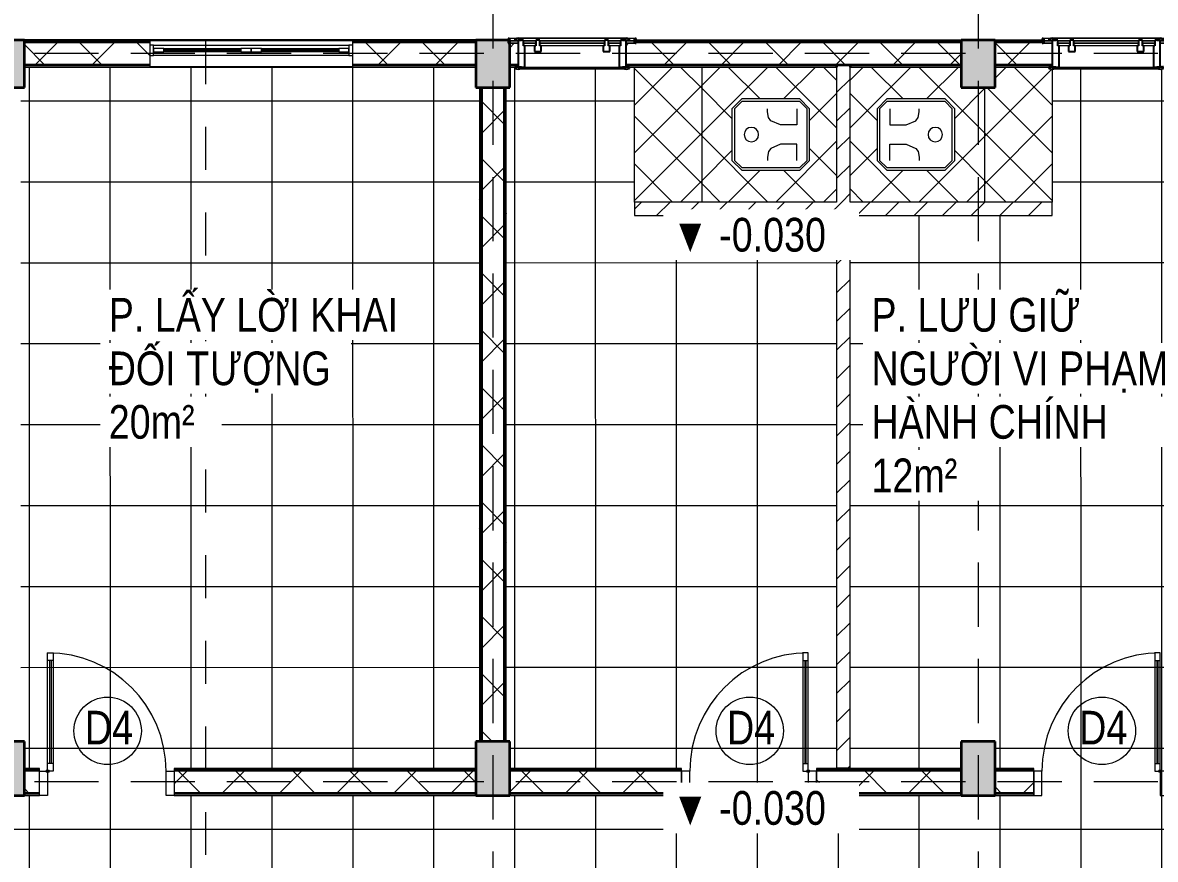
# Model space of a CAD drawing. Header units: millimetres. Extents: x -20485 to 47878, y -12815 to 18700.
# Drawn here: x 15363 to 23764, y 7226 to 13430 of the extents above; entities that cross this region are included whole.
import ezdxf

# ---------------------------------------------------------------- set-up
doc = ezdxf.new("R2010")
doc.units = ezdxf.units.MM
for name, pattern in [('Abgebrochen', [714.375, 476.25, -238.125]), ('Aligning Line', [635, 317.5, -317.5]), ('Hidden', [714.375, 476.25, -238.125])]:
    doc.linetypes.add(name, pattern=pattern)
for name, color, linetype, lineweight in [('A-DOOR', 7, 'Continuous', 18), ('A-DOOR-IDEN', 7, 'Continuous', 9), ('A-FLOR', 7, 'Continuous', 9), ('A-FLOR-PATT', 7, 'Continuous', 9), ('A-GLAZ', 7, 'Continuous', 18), ('A-WALL', 7, 'Continuous', 25), ('A-WALL-PATT', 7, 'Continuous', 18), ('G-ANNO-SYMB', 7, 'Abgebrochen', 9), ('G-ANNO-TEXT', 7, 'Continuous', 9), ('P-SANR-FIXT', 7, 'Continuous', 9), ('S-COLS', 7, 'Continuous', 25), ('S-GRID', 7, 'Continuous', 9)]:
    doc.layers.add(name, color=color, linetype=linetype, lineweight=lineweight)
doc.styles.add('Arial', font='arial.ttf', dxfattribs={"width": 0.8, "height": 250})
doc.styles.add('Arial_4', font='arial.ttf', dxfattribs={"width": 0.8, "height": 250})
doc.styles.add('Arial_5', font='arial.ttf', dxfattribs={"width": 0.8, "height": 250})
pattern_1 = [(0, (27793.29, 0), (406.4, 101.6), [33.528, -271.272, 33.528, -271.272, -1625.6]), (0, (27793.29, 0), (406.4, 101.6), [-609.6, 33.528, -576.072, 33.528, -271.272, -711.2]), (0, (27793.29, 0), (406.4, 101.6), [-1524, 33.528, -169.672, 33.528, -474.472]), (120, (27945.69, 50.8), (-291.1882, 301.15272), [33.528, -271.272, 33.528, -271.272, -1625.6]), (120, (27945.69, 50.8), (-291.1882, 301.15272), [-609.6, 33.528, -576.072, 33.528, -271.272, -711.2]), (120, (27945.69, 50.8), (-291.1882, 301.15272), [-1524, 33.528, -169.672, 33.528, -474.472]), (240, (27996.49, 254), (-115.2118, -402.75272), [33.528, -271.272, 33.528, -271.272, -1625.6]), (240, (27996.49, 254), (-115.2118, -402.75272), [-609.6, 33.528, -576.072, 33.528, -271.272, -711.2]), (240, (27996.49, 254), (-115.2118, -402.75272), [-1524, 33.528, -169.672, 33.528, -474.472])]
pattern_2 = [(45, (27793.3, 0), (-212.132, 212.132), []), (135, (27793.3, 0), (-212.132, -212.132), [])]
pattern_3 = [(45, (27793.29, 0), (-106.066, 106.066), [])]
pattern_4 = [(225, (21450, 12600), (176.777, -176.777), []), (315, (21450, 12600), (176.777, 176.777), [])]

# ---------------------------------------------------------------- blocks, each defined once
blk = doc.blocks.new('CỬA 1 CÁNH EROWINDOW_có ô chết_ - D4_1000x2200-2368989-01_MẶT BẰNG TẦNG 1')
at = {"layer": 'A-DOOR'}
for p, q in [((-439, 958), (-399, 958)), ((-439, 80), (-439, 958)), ((-399, 958), (-399, 900)), ((-399, 958), (-399, 80)), ((-399, 900), (-439, 900)), ((-424, 138), (-424, 900)), ((-414, 900), (-414, 138)), ((-399, 138), (-439, 138)), ((-500, -100), (-500, 80)), ((-500, 80), (-439, 80)), ((-439, 80), (-439, -100)), ((-399, 80), (-439, 80)), ((439, -100), (439, 80)), ((439, 80), (500, 80)), ((500, 80), (500, -100)), ((-439, -100), (-500, -100)), ((500, -100), (439, -100))]:
    blk.add_line(p, q, dxfattribs=at)
blk.add_circle((-439, 80), 10, dxfattribs=at)
blk.add_arc((-439, 80), 878, 0, 90, dxfattribs=at)
blk = doc.blocks.new('CỬA 1 CÁNH EROWINDOW_có ô chết_ - D4_1000x2200-2361184-01_MẶT BẰNG TẦNG 1')
at = {"layer": 'A-DOOR'}
for p, q in [((-439, 100), (-500, 100)), ((-500, 100), (-500, -80)), ((-439, -80), (-439, 100)), ((500, 100), (439, 100)), ((439, 100), (439, -80)), ((500, -80), (500, 100)), ((-500, -80), (-439, -80)), ((-399, -80), (-439, -80)), ((-439, -80), (-439, -958)), ((-399, -958), (-399, -80)), ((439, -80), (500, -80)), ((-399, -138), (-439, -138)), ((-424, -138), (-424, -900)), ((-414, -900), (-414, -138)), ((-399, -900), (-439, -900)), ((-399, -958), (-399, -900)), ((-439, -958), (-399, -958))]:
    blk.add_line(p, q, dxfattribs=at)
blk.add_circle((-439, -80), 10, dxfattribs=at)
blk.add_arc((-439, -80), 878, 270, 360, dxfattribs=at)
blk = doc.blocks.new('CUA SO 2 CANH NHOM KINH O O THOANG - S1_1500x1800-2404851-01_MẶT BẰNG TẦNG 1')
at = {"layer": 'A-GLAZ'}
for p, q in [((-725, 63), (-750, 63)), ((-725, -13), (-725, 63)), ((-649, 37.5), (-725, 37.5)), ((-725, 37.5), (-725, 12.5)), ((-725, 12.5), (-649, 12.5)), ((-649, 12.5), (-649, 37.5)), ((-76, 27.5), (-649, 27.5)), ((-649, 27.5), (-649, 22.5)), ((-649, 22.5), (-76, 22.5)), ((0, 37.5), (-76, 37.5)), ((-76, 37.5), (-76, 12.5)), ((-76, 22.5), (-76, 27.5)), ((-76, 12.5), (0, 12.5)), ((0, 12.5), (0, 37.5)), ((76, 37.5), (0, 37.5)), ((0, 37.5), (0, 12.5)), ((0, 12.5), (76, 12.5)), ((76, 12.5), (76, 37.5)), ((649, 27.5), (76, 27.5)), ((76, 27.5), (76, 22.5)), ((76, 22.5), (649, 22.5)), ((725, 37.5), (649, 37.5)), ((649, 37.5), (649, 12.5)), ((649, 22.5), (649, 27.5)), ((649, 12.5), (725, 12.5)), ((750, 63), (725, 63)), ((725, 63), (725, -13)), ((725, 12.5), (725, 37.5)), ((-750, -13), (-725, -13)), ((725, -13), (750, -13))]:
    blk.add_line(p, q, dxfattribs=at)
at = {"layer": 'A-GLAZ', "lineweight": 9}
for p, q in [((-725, 63), (725, 63)), ((-649, 37.5), (-76, 37.5)), ((-76, 12.5), (-649, 12.5)), ((76, 37.5), (649, 37.5)), ((649, 12.5), (76, 12.5)), ((725, -13), (-725, -13))]:
    blk.add_line(p, q, dxfattribs=at)
blk = doc.blocks.new('ATT_Window 2 - S5_800x600-2360992-01_MẶT BẰNG TẦNG 1')
at = {"layer": 'A-GLAZ'}
for p, q in [((-407.5, 113.5), (-475, 113.5)), ((-407.5, 113.5), (-475, 113.5)), ((-460, 98.5), (-400, 98.5)), ((-400, 91.5), (-460, 91.5)), ((400, 115), (-400, 115)), ((392.5, 113.5), (-392.5, 113.5)), ((392.5, 113.5), (-392.5, 113.5)), ((-360, 98.5), (-270, 98.5)), ((-270, 91.5), (-360, 91.5)), ((-240, 98.5), (240, 98.5)), ((240, 91.5), (-240, 91.5)), ((270, 98.5), (360, 98.5)), ((360, 91.5), (270, 91.5)), ((400, 98.5), (460, 98.5)), ((460, 91.5), (400, 91.5)), ((475, 113.5), (407.5, 113.5)), ((475, 113.5), (407.5, 113.5)), ((-475, 76.5), (-400, 76.5)), ((-400, 76.5), (-475, 76.5)), ((-360, 76.5), (-270, 76.5)), ((-270, 76.5), (-360, 76.5)), ((-280, 58), (-350, 58)), ((-240, 76.5), (240, 76.5)), ((240, 76.5), (-240, 76.5)), ((230, 58), (-230, 58)), ((270, 76.5), (360, 76.5)), ((360, 76.5), (270, 76.5)), ((350, 58), (280, 58)), ((400, 76.5), (475, 76.5)), ((475, 76.5), (400, 76.5)), ((400, -115), (-400, -115)), ((375, -110), (-375, -110)), ((-350, -100), (350, -100))]:
    blk.add_line(p, q, dxfattribs=at)
at = {"layer": 'A-GLAZ', "lineweight": 25}
for p, q in [((-475, 113.5), (-475, 98.5)), ((-475, 98.5), (-460, 98.5)), ((-475, 91.5), (-475, 76.5)), ((-460, 91.5), (-475, 91.5)), ((-400, 115), (-425, 110)), ((-425, 110), (-425, 100)), ((-425, 100), (-375, 100)), ((-375, 110), (-400, 115)), ((-360, 100), (-400, 100)), ((-400, 100), (-400, -100)), ((-375, 100), (-375, 110)), ((-360, 58), (-360, 100)), ((-240, 100), (-270, 100)), ((-270, 100), (-270, 58)), ((-240, 58), (-240, 100)), ((270, 100), (240, 100)), ((240, 100), (240, 58)), ((270, 58), (270, 100)), ((400, 100), (360, 100)), ((360, 100), (360, 58)), ((400, 115), (375, 110)), ((375, 110), (375, 100)), ((375, 100), (425, 100)), ((425, 110), (400, 115)), ((400, -100), (400, 100)), ((425, 100), (425, 110)), ((460, 98.5), (475, 98.5)), ((475, 91.5), (460, 91.5)), ((475, 98.5), (475, 113.5)), ((475, 76.5), (475, 91.5)), ((-350, 58), (-360, 58)), ((-350, -100), (-350, 58)), ((-270, 58), (-280, 58)), ((-280, 58), (-280, 16)), ((-280, 16), (-230, 16)), ((-230, 58), (-240, 58)), ((-230, 16), (-230, 58)), ((240, 58), (230, 58)), ((230, 58), (230, 16)), ((230, 16), (280, 16)), ((280, 58), (270, 58)), ((280, 16), (280, 58)), ((350, 58), (350, -100)), ((360, 58), (350, 58)), ((-425, -100), (-425, -110)), ((-375, -100), (-425, -100)), ((-425, -110), (-400, -115)), ((-400, -100), (-350, -100)), ((-400, -115), (-375, -110)), ((-375, -110), (-375, -100)), ((350, -100), (400, -100)), ((425, -100), (375, -100)), ((375, -100), (375, -110)), ((375, -110), (400, -115)), ((400, -115), (425, -110)), ((425, -110), (425, -100))]:
    blk.add_line(p, q, dxfattribs=at)
for centre, start, end in [((-475, 98.5), 360, 90), ((-475, 91.5), 270, 0), ((475, 98.5), 90, 180), ((475, 91.5), 180, 270)]:
    blk.add_arc(centre, 15, start, end, dxfattribs=at)
at = {"layer": 'A-GLAZ'}
for points, knots in [([(-475, 113.5), (-473.7, 113.5), (-471.7, 113.2), (-469.2, 112.4), (-467.8, 111.7), (-466.7, 111), (-465.6, 110.2), (-464.6, 109.4), (-463.7, 108.4), (-462.9, 107.4), (-462, 106), (-461.1, 104.3), (-460.3, 101.8), (-460, 99.8), (-460, 98.5)], [-1, -1, -1, -1, -0.833333, -0.75, -0.666667, -0.625, -0.583333, -0.5, -0.458333, -0.416667, -0.333333, -0.25, -0.166667, 0, 0, 0, 0]), ([(-460, 91.5), (-460, 90.2), (-460.3, 88.2), (-461.1, 85.7), (-462, 84), (-462.9, 82.6), (-463.7, 81.6), (-464.6, 80.6), (-465.6, 79.8), (-466.7, 79), (-467.8, 78.3), (-469.2, 77.6), (-471.7, 76.8), (-473.7, 76.5), (-475, 76.5)], [-1, -1, -1, -1, -0.833333, -0.75, -0.666667, -0.583333, -0.541667, -0.5, -0.416667, -0.375, -0.333333, -0.25, -0.166667, 0, 0, 0, 0]), ([(460, 98.5), (460, 99.8), (460.3, 101.8), (461.1, 104.3), (462, 106), (462.9, 107.4), (463.7, 108.4), (464.6, 109.4), (465.8, 110.4), (467.2, 111.3), (468.4, 112), (469.6, 112.5), (471.7, 113.2), (473.7, 113.5), (475, 113.5)], [0, 0, 0, 0, 0.166667, 0.25, 0.333333, 0.416667, 0.458333, 0.5, 0.583333, 0.666667, 0.708333, 0.75, 0.833333, 1, 1, 1, 1]), ([(475, 76.5), (473.7, 76.5), (471.7, 76.8), (469.2, 77.6), (467.8, 78.3), (466.7, 79), (465.6, 79.8), (464.6, 80.6), (463.7, 81.6), (462.9, 82.6), (462, 84), (461.1, 85.7), (460.3, 88.2), (460, 90.2), (460, 91.5)], [0, 0, 0, 0, 0.166667, 0.25, 0.333333, 0.375, 0.416667, 0.5, 0.541667, 0.583333, 0.666667, 0.75, 0.833333, 1, 1, 1, 1])]:
    blk.add_open_spline(points, degree=3, knots=knots, dxfattribs=at)
blk = doc.blocks.new('M_Concrete-Rectangular-Column - COT250X400-2391830-01_MẶT BẰNG TẦNG 1')
at = {"layer": 'S-COLS', "lineweight": 35}
blk.add_hatch(color=256, dxfattribs=at).paths.add_polyline_path([(125, -200), (125, 200), (-125, 200), (-125, -200)])
for p, q in [((125, 200), (-125, 200)), ((-125, 200), (-125, -200)), ((125, -200), (125, 200)), ((-125, -200), (125, -200))]:
    blk.add_line(p, q, dxfattribs=at)
blk = doc.blocks.new('M_Concrete-Rectangular-Column - COT250X350-2391829-01_MẶT BẰNG TẦNG 1')
at = {"layer": 'S-COLS', "lineweight": 35}
blk.add_hatch(color=256, dxfattribs=at).paths.add_polyline_path([(125, -175), (125, 175), (-125, 175), (-125, -175)])
for p, q in [((125, 175), (-125, 175)), ((-125, 175), (-125, -175)), ((125, -175), (125, 175)), ((-125, -175), (125, -175))]:
    blk.add_line(p, q, dxfattribs=at)
blk = doc.blocks.new('M_Concrete-Rectangular-Column - COT250X350-V1-01_MẶT BẰNG TẦNG 1')
at = {"layer": 'S-COLS', "lineweight": 35}
h = blk.add_hatch(color=256, dxfattribs=at)
h.paths.add_polyline_path([(-125, -175), (125, -175), (125, 151.5), (113, 151.5), (113, 166.5), (125, 166.5), (125, 173.5), (113, 173.5), (113, 175), (-125, 175)])
h.paths.add_polyline_path([(113, 151.5), (120.5, 153.5), (120.5, 154.6), (114.2, 152)])
for p, q in [((113, 175), (-125, 175)), ((-125, 175), (-125, -175)), ((125, 166.5), (125, 173.5)), ((125, 157.7), (125, 159.3)), ((125, -175), (125, 151.5)), ((-125, -175), (125, -175))]:
    blk.add_line(p, q, dxfattribs=at)
blk = doc.blocks.new('Xi_Xom - Xi_Xom-2405955-01_MẶT BẰNG TẦNG 1')
at = {"layer": 'P-SANR-FIXT'}
for p, q in [((-192, 576), (-264, 504)), ((-192, 556.8), (-244.8, 504)), ((192, 576), (-192, 576)), ((192, 556.8), (-192, 556.8)), ((264, 504), (192, 576)), ((244.8, 504), (192, 556.8)), ((-264, 504), (-264, 72)), ((-244.8, 504), (-244.8, 72)), ((244.8, 72), (244.8, 504)), ((264, 72), (264, 504)), ((-168.3744, 312.0864), (-192, 312)), ((-125.8848, 305.7984), (-168.3744, 312.0864)), ((-102.2784, 288.4992), (-125.8848, 305.7984)), ((-72, 216), (-102.2784, 288.4992)), ((72, 216), (102.2784, 288.4992)), ((102.2784, 288.4992), (125.8848, 305.7984)), ((125.8848, 305.7984), (168.3744, 312.0864)), ((168.3744, 312.0864), (192, 312)), ((-72, 96), (-72, 216)), ((72, 96), (72, 216)), ((-192, 96), (-72, 96)), ((192, 96), (72, 96)), ((-264, 72), (-192, 0)), ((-244.8, 72), (-192, 19.2)), ((-192, 19.2), (192, 19.2)), ((-192, 0), (192, 0)), ((192, 0), (264, 72)), ((192, 19.2), (244.8, 72))]:
    blk.add_line(p, q, dxfattribs=at)
for start, end in [(360, 180), (180, 0)]:
    blk.add_arc((0, 432), 53.664, start, end, dxfattribs=at)
blk = doc.blocks.new('KÝ HIEU CUA ĐI - KÝ HIEU CUA ĐI-1233-01_MẶT BẰNG TẦNG 1')
at = {"layer": 'A-DOOR-IDEN'}
blk.add_circle((0.059, -0.208), 2.5, dxfattribs=at)

msp = doc.modelspace()

# ---------------------------------------------------------------- hatches: boundary and pattern name
at = {"layer": 'A-FLOR-PATT'}
h = msp.add_hatch(dxfattribs=at)
h.set_pattern_fill('FP_8', color=256, style=0, pattern_type=2)
h.set_pattern_definition([(0.0043, (16612.5, 7449.6), (-0.045, 600), []), (90.004, (16612.5, 7449.6), (-600, -0.042), [])])
h.paths.add_polyline_path([(1174.5, 2450), (1174.5, 2450), (1174.5, 1545)])
h.paths.add_polyline_path([(450, -100.9), (2175, -100.7), (2175, 94), (3075, 94), (3075, -100.7), (4200, -100.6), (4200, -56), (3375, -56), (3375, 44), (4200, 44), (4200, 94), (4225, 94), (4225, 250), (4475, 250), (4475, 100), (7925, 100), (7925, 250), (7950, 250), (7950, 5100), (7925, 5100), (7925, 5300), (7350, 5300), (7350, 5500), (8750, 5500), (8750, 5300), (8175, 5300), (8175, 5100), (8150, 5100), (8150, 250), (8175, 250), (8175, 100), (11525, 100), (11525, 250), (11775, 250), (11775, 100), (15125, 100), (15125, 250), (15150, 250), (15150, 5100), (15125, 5100), (15125, 5300), (14550, 5300), (14550, 5500), (15550, 5500), (15550, 5300), (15375, 5300), (15375, 5100), (15350, 5100), (15350, 250), (15375, 250), (15375, 100), (22325, 100), (22325, 250), (22350, 250), (22350, 5100), (22325, 5100), (22325, 5300), (18975, 5300), (18975, 5100), (18725, 5100), (18725, 5300), (16550, 5300), (16550, 5500), (22650, 5500), (22650, 5300), (22575, 5300), (22575, 5100), (22550, 5100), (22550, 250), (22575, 250), (22575, 100), (25925, 100), (25925, 250), (26175, 250), (26175, 100), (29525, 100), (29525, 250), (29550, 250), (29550, 5100), (29525, 5100), (29525, 5300), (26175, 5300), (26175, 5100), (25925, 5100), (25925, 5300), (23650, 5300), (23650, 5500), (30050, 5500), (30050, 5300), (29775, 5300), (29775, 5100), (29750, 5100), (29750, 250), (29775, 250), (29775, 100), (32200, 100), (32200, 94), (33225, 94), (33225, 250), (33475, 250), (33475, 94), (33545, 94), (33545, 44), (34370, 44), (34370, -56), (33545, -56), (33545, -98.4), (34670, -98.3), (34670, 94), (35570, 94), (35570, -98.3), (37040, -98.1), (37040, 101.7), (34650, 101.7), (34650, 49), (34450, 49), (34450, 5300), (33475, 5300), (33475, 5100), (33225, 5100), (33225, 5300), (31050, 5300), (31050, 5500), (34650, 5500), (34650, 5300.9), (36150, 5300.9), (36150, 5500), (37050, 5500), (37050, 5900), (37250, 5900), (37250, 5500), (37260.4, 5500), (37264.5, 7700), (37250, 7700), (37250, 7300), (37050, 7300), (37050, 7700), (34550, 7700), (34550, 8500), (34650, 8500), (34650, 9300), (34550, 9300), (34550, 9400), (34350, 9400), (34350, 9500), (37267.9, 9500), (37269.7, 10470), (37250, 10470), (37250, 10570), (37269.9, 10570), (37271.9, 11650), (37050, 11650), (37050, 9501.7), (33450, 9501.7), (33450.5, 9500), (33550, 9500), (33550, 9400), (33450, 9400), (33450, 8100), (33475, 8100), (33475, 7700), (33150, 7700), (33150, 7675), (31950, 7675), (31950, 7700), (29412, 7700), (29412, 7900), (29525, 7900.9), (29525, 8100), (29550, 8100), (29550, 12950), (29525, 12950), (29525, 13100), (26850, 13100), (26850, 7900), (28412, 7900), (28412, 7700), (25337, 7700), (25337, 7900), (25925, 7900), (25925, 8100), (26175, 8100), (26175, 7900), (26650, 7900), (26650, 13100), (26175, 13100), (26175, 12950), (25925, 12950), (25925, 13100), (24150, 13100), (24150, 7900), (24337, 7900), (24337, 7700), (23862, 7700), (23862, 7900), (23950, 7900), (23950, 13100), (23825, 13100), (23825, 13090), (23800, 13085), (23000, 13085), (23000, 12000), (21500, 12000), (21500, 7900), (22325, 7900), (22325, 8100), (22575, 8100), (22575, 7900), (22862, 7900), (22862, 7700), (21250, 7700), (21250, 7900), (21400, 7900), (21400, 12000), (19900, 12000), (19900, 13100), (19863, 13100), (19863, 13090), (19838, 13085), (19038, 13085), (19013, 13090), (19013, 13100), (18975, 13100), (18975, 12950), (18950, 12950), (18950, 8100), (18975, 8100), (18975, 7900), (20250, 7900), (20250, 7700), (16487, 7700), (16487, 7900), (18725, 7900), (18725, 8100), (18750, 8100), (18750, 12950), (18725, 12950), (18725, 13100), (15375, 13100), (15375, 12950), (15350, 12950), (15350, 8100), (15375, 8100), (15375, 7900), (15487, 7900), (15487, 7700), (9387, 7700), (9387, 7900), (11525, 7900), (11525, 8100), (11775, 8100), (11775, 7900), (15125, 7900), (15125, 8100), (15150, 8100), (15150, 12950), (15125, 12950), (15125, 13100), (11775, 13100), (11775, 12950), (11525, 12950), (11525, 13100), (8175, 13100), (8175, 12950), (8150, 12950), (8150, 8100), (8175, 8100), (8175, 7900), (8387, 7900), (8387, 7700), (5750, 7699.1), (5750, 7675), (4589.3, 7675), (4589.3, 6600), (4589.3, 6600), (4589.3, 5500), (5950, 5500), (5950, 5300), (4589.3, 5300), (4589.3, 2885.5), (1174.5, 2885.5), (1174.5, 2450), (700, 2450), (700, 345), (500, 345), (500, 1245), (450, 1245), (450, 150), (600, 150), (600, 245), (700, 245), (700, 94), (660, 94), (660, -100), (450, -100)])
h.paths.add_polyline_path([(32200, -98.5), (33225, -98.4), (33225, -6), (32200, -6), (32200, -85)])
h.paths.add_polyline_path([(1598.7, -56), (975, -56), (975, 44), (1875, 44), (1875, -56), (1821, -56)])
h.paths.add_polyline_path([(35925.8, -56), (35870, -56), (35870, 44), (36770, 44), (36770, -56), (36249.6, -56)])
h.paths.add_polyline_path([(37170, 150), (37250.5, 150), (37252.5, 1245), (37245, 1245), (37245, 345), (37050, 345), (37050, 245), (37145, 245), (37145, 150)])
h.paths.add_polyline_path([(37196.5, 1345), (37252.7, 1345), (37252.9, 1445), (37145, 1445), (37145, 1345)])
h.paths.add_polyline_path([(450, 1345), (600, 1345), (600, 1445), (450, 1445)])
h.paths.add_polyline_path([(450, 1545), (550, 1545), (550, 2445), (650, 2445), (650, 1545), (700, 1545), (700, 2445), (695, 2450), (450, 2450), (450, 1599)])
h.paths.add_polyline_path([(37195, 1545), (37253.1, 1545), (37256.5, 3400), (37150, 3400), (37150, 2795), (37145, 2795), (37145, 2545), (37050, 2450), (37050, 1545), (37095, 1545), (37095, 2445), (37195, 2445), (37195, 1599)])
h.paths.add_polyline_path([(37116.7, 3500), (37256.7, 3500), (37259.7, 5100), (37050, 5100), (37050, 3500)])
h.paths.add_polyline_path([(11775, 5100), (11525, 5100), (11525, 5300), (10150, 5300), (10150, 5500), (13150, 5500), (13150, 5300), (11775, 5300)])
h.paths.add_polyline_path([(599.7, 6600), (599.7, 6600), (599.7, 6600)])
h.paths.add_polyline_path([(29775, 7900), (31950, 7900), (31950, 7925), (33150, 7925), (33150, 7900), (33225, 7900.9), (33225, 8100), (33250, 8100), (33250, 12950), (33225, 12950), (33225, 13300), (33250, 13300), (33250, 14800), (29750, 14800), (29750, 13300), (29775, 13300), (29775, 12950), (29750, 12950), (29750, 12489.3), (29781.1, 12496.6), (30299.2, 12738.2), (30346.5, 12932.7), (30478.5, 12649.5), (30525.8, 12843.9), (31075, 13100), (31075, 10187.2), (31096.3, 10183.8), (31110.8, 10177.6), (31122, 10170), (31132.7, 10159), (31142, 10144.4), (31146.9, 10130.6), (31149.2, 10111.3), (31147.3, 10095.1), (31140.7, 10079.2), (31130.3, 10063.2), (31119.6, 10053.6), (31105, 10044.2), (31090.2, 10039.5), (31074.6, 10037.7), (31054, 10040.8), (31038.5, 10047.3), (31027.2, 10055), (31016.5, 10066), (31007.2, 10080.6), (31002.3, 10094.4), (31001.3, 10100), (29823.7, 10100), (29821.3, 10089.4), (29815.2, 10075.1), (29805.5, 10062.3), (29794.5, 10052), (29779.6, 10043.8), (29765, 10039.3), (29750, 10037.7), (29750, 8100), (29775, 8100), (29775, 7900.9)])
h.paths.add_polyline_path([(35602, 7900), (37025, 7900), (37025, 7902.6), (35000, 7902.6), (35000, 7900), (35002.1, 7900)])
h.paths.add_polyline_path([(7925, 7900), (7925, 8100), (7950, 8100), (7950, 12950), (7925, 12950), (7925, 13300), (7950, 13300), (7950, 14800), (4450, 14800), (4451, 13300), (4475, 13299.2), (4475, 12950), (4450, 12950), (4450, 12489.3), (4481.1, 12496.6), (4999.2, 12738.2), (5046.5, 12932.7), (5178.5, 12649.5), (5225.8, 12843.9), (5775, 13100), (5775, 10187.2), (5796.3, 10183.8), (5810.8, 10177.6), (5822, 10170), (5832.7, 10159), (5842, 10144.4), (5846.9, 10130.6), (5849.3, 10112.5), (5847.3, 10095.1), (5840.7, 10079.2), (5830.3, 10063.2), (5819.6, 10053.6), (5805, 10044.2), (5790.2, 10039.5), (5774.6, 10037.7), (5754, 10040.8), (5738.5, 10047.3), (5727.2, 10055), (5716.5, 10066), (5707.2, 10080.6), (5702.3, 10094.4), (5701.3, 10100), (4589.3, 10100), (4589.3, 7925), (5750, 7925), (5750, 7900)])
h.paths.add_polyline_path([(34900, 7900), (34900, 8351.7), (34650, 8351.7), (34650, 7900)])
h.paths.add_polyline_path([(37128.7, 8100), (37265.3, 8100), (37267.7, 9400), (37050, 9400), (37050, 8100), (37065, 8100)])
h.paths.add_polyline_path([(4250, 10314.5), (4250, 12950), (4225, 12950), (4225, 13106), (4200, 13106), (4200, 13156), (3375, 13156), (3375, 13256), (4200, 13256), (4200, 13299.2), (3075, 13299.7), (3075, 13106), (2175, 13106), (2175, 13300.1), (660, 13300), (660, 13106), (700, 13106), (700, 12955), (600, 12955), (600, 13050), (450, 13050), (450, 11955), (500, 11955), (500, 12855), (700, 12855), (700, 11655), (650, 11655), (650, 10755), (550, 10755), (550, 11655), (450, 11655), (450, 10750), (695, 10750), (700, 10755), (700, 10750), (1174.5, 10750), (1174.5, 10314.5), (4189.5, 10314.5)])
h.paths.add_polyline_path([(37231.4, 11750), (37272.1, 11750), (37272.3, 11850), (37150, 11850), (37150, 11750), (37210.4, 11750)])
h.paths.add_polyline_path([(600, 11755), (600, 11855), (450, 11855), (450, 11755)])
h.paths.add_polyline_path([(37195, 11950), (37272.5, 11950), (37274.2, 12850), (37050, 12850), (37050, 11950), (37150, 11950)])
h.paths.add_polyline_path([(37260, 12950), (37274.3, 12950), (37274.6, 13103), (37260, 13103), (37260, 13050), (37050, 13050), (37050, 12950), (37254.8, 12950)])
h.paths.add_polyline_path([(33475, 13100.9), (35250, 13100.9), (35250, 13102.6), (35270, 13102.6), (35270, 13100.9), (37040, 13101.4), (37040, 13103), (33475, 13103)])
h.paths.add_polyline_path([(1821, 13156), (975, 13156), (975, 13256), (1875, 13256), (1875, 13156)])
h.paths.add_polyline_path([(22575, 13300), (22575, 13301.2), (19913, 13301.3), (19913, 13300), (22325, 13300)])
h.paths.add_polyline_path([(18963, 13300), (18963, 13301.3), (8450, 13301.7), (8450, 13300), (18762.3, 13300)])
h.paths.add_polyline_path([(29250, 13300), (29250, 13300.9), (29125.1, 13300)])
h.paths.add_polyline_path([(29350, 13300), (29550, 13300.9), (29550, 13300.9), (29350, 13300.9)])
h.paths.add_polyline_path([(19898.2, 13300), (19898.6, 13300), (19898.4, 13301.3)])
h.paths.add_polyline_path([(8350, 13300), (8350, 13301.7), (8150, 13301.7), (8150, 13300), (8251.3, 13300)])
h.paths.add_polyline_path([(4250, 13406), (4250, 15000), (4250, 15000), (4250, 13406)])
h.paths.add_polyline_path([(29550, 13802), (29550, 13802), (29550, 14316.9)])
h.paths.add_polyline_path([(33449.3, 15000), (33449.3, 15000), (33449.2, 15000)])
h = msp.add_hatch(dxfattribs=at)
h.set_pattern_fill('FP_4', color=256, style=0, pattern_type=2)
h.set_pattern_definition(pattern_4)
h.paths.add_polyline_path([(19900, 12100), (20400, 12100), (20400, 13100), (19900, 13100), (19900, 12894.4)])
h.paths.add_polyline_path([(22500, 12100), (23000, 12100), (23000, 13085), (22975, 13090), (22975, 13100), (22575, 13100), (22575, 12950), (22500, 12950)])
h = msp.add_hatch(dxfattribs=at)
h.set_pattern_fill('FP_4', color=256, style=0, pattern_type=2)
h.set_pattern_definition(pattern_4)
h.paths.add_polyline_path([(22325, 12100), (22500, 12100), (22500, 12950), (22325, 12950), (22325, 13100), (21500, 13100), (21500, 12100), (22276, 12100)])
h.paths.add_polyline_path([(20624, 12100), (21400, 12100), (21400, 13100), (20400, 13100), (20400, 12100)])
h.paths.add_polyline_path([(21128, 12336), (20696, 12336), (20624, 12408), (20624, 12792), (20696, 12864), (21128, 12864), (21200, 12792), (21200, 12408)])
h.paths.add_polyline_path([(22204, 12336), (21772, 12336), (21700, 12408), (21700, 12792), (21772, 12864), (22204, 12864), (22276, 12792), (22276, 12408)])
at = {"layer": 'A-WALL-PATT', "lineweight": 9}
h = msp.add_hatch(dxfattribs=at)
h.set_pattern_fill('FP_1', color=256, style=0, pattern_type=2)
h.set_pattern_definition(pattern_1)
h.paths.add_polyline_path([(22575, 13285), (22925, 13285), (22925, 13291.5), (23000, 13291.5), (23000, 13298.5), (22925, 13298.5), (22925, 13300), (22575, 13300), (22575, 13290.8)])
h.paths.add_polyline_path([(8399.4, 13285), (9058, 13285), (9058, 13300), (8175, 13300), (8175, 13285)])
h.paths.add_polyline_path([(11775, 13285), (12658, 13285), (12658, 13300), (11775, 13300), (11775, 13293.7)])
h.paths.add_polyline_path([(10558, 13285), (11525, 13285), (11525, 13300), (10558, 13300)])
h.paths.add_polyline_path([(29525, 13285), (29525, 13300), (28946, 13300), (28946, 13285), (29125.1, 13285)])
h.paths.add_polyline_path([(14158, 13285), (15125, 13285), (15125, 13300), (14158, 13300)])
h.paths.add_polyline_path([(15375, 13285), (16308, 13285), (16308, 13300), (15375, 13300), (15375, 13293.5)])
h.paths.add_polyline_path([(25796, 13285), (25925, 13285), (25925, 13300), (25796, 13300)])
h.paths.add_polyline_path([(26175, 13285), (27446, 13285), (27446, 13300), (26175, 13300), (26175, 13288.4)])
h.paths.add_polyline_path([(24296, 13285), (24296, 13300), (23875, 13300), (23875, 13298.5), (23800, 13298.5), (23800, 13291.5), (23875, 13291.5), (23875, 13285), (23943.7, 13285)])
h.paths.add_polyline_path([(18725, 13285), (18725, 13300), (17808, 13300), (17808, 13285)])
h.paths.add_polyline_path([(18978, 13291.5), (19038, 13291.5), (19038, 13298.5), (18975, 13298.5), (18976, 13291.5), (18977.5, 13291.5)])
h.paths.add_polyline_path([(19898, 13291.5), (19913, 13291.5), (19913, 13285), (22325, 13285), (22325, 13300), (19913, 13299.7), (19913, 13298.5), (19838, 13298.5), (19838, 13291.5)])
h.paths.add_polyline_path([(19899.6, 13285), (19900.7, 13285), (19898.5, 13287.6)])
h.paths.add_polyline_path([(23861.6, 13285), (23862.7, 13285), (23861, 13286.5)])
h = msp.add_hatch(dxfattribs=at)
h.set_pattern_fill('FP_2', color=256, style=0, pattern_type=2)
h.set_pattern_definition(pattern_2)
h.paths.add_polyline_path([(8175, 13115), (9058, 13115), (9058, 13285), (8175, 13285), (8175, 13117.3)])
h.paths.add_polyline_path([(11775, 13115), (12658, 13115), (12658, 13285), (11775, 13285), (11775, 13150.7)])
h.paths.add_polyline_path([(29525, 13115), (29525, 13285), (28946, 13285), (28946, 13115), (29125.1, 13115)])
h.paths.add_polyline_path([(10558, 13115), (11525, 13115), (11525, 13285), (10558, 13285), (10558, 13200)])
h.paths.add_polyline_path([(27446, 13115), (27446, 13285), (26175, 13285), (26175, 13115), (26835, 13115)])
h.paths.add_polyline_path([(25925, 13115), (25925, 13285), (25796, 13285), (25796, 13115)])
h.paths.add_polyline_path([(14158, 13115), (15125, 13115), (15125, 13285), (14158, 13285), (14158, 13200)])
h.paths.add_polyline_path([(23000, 13115), (23000, 13276.5), (22925, 13276.5), (22925, 13285), (22575, 13285), (22575, 13115), (22648.3, 13115)])
h.paths.add_polyline_path([(16308, 13115), (16308, 13285), (15375, 13285), (15375, 13115)])
h.paths.add_polyline_path([(17808, 13115), (18725, 13115), (18725, 13285), (17808, 13285), (17808, 13200)])
h.paths.add_polyline_path([(24296, 13115), (24296, 13285), (23875, 13284), (23875, 13276.5), (23800, 13276.5), (23800, 13115), (24135, 13115)])
h.paths.add_polyline_path([(18975, 13115), (19038, 13115), (19038, 13276.5), (18975, 13276.5), (18975, 13216)])
h.paths.add_polyline_path([(19838, 13115), (22325, 13115), (22325, 13285), (19913, 13284), (19913, 13276.5), (19838, 13276.5), (19838, 13188.9)])
h.paths.add_polyline_path([(22925, 13276.5), (22932.5, 13278.5), (22932.5, 13279.6), (22926.2, 13277)])
h = msp.add_hatch(dxfattribs=at)
h.set_pattern_fill('FP_1', color=256, style=0, pattern_type=2)
h.set_pattern_definition(pattern_1)
h.paths.add_polyline_path([(21400, 13100), (21400, 13115), (19838, 13115), (19838, 13100), (20057.6, 13100)])
h.paths.add_polyline_path([(9058, 13100), (9058, 13115), (8175, 13114.6), (8175, 13100), (8399.4, 13100)])
h.paths.add_polyline_path([(29525, 13100), (29525, 13115), (28946, 13115), (28946, 13100), (29125.1, 13100)])
h.paths.add_polyline_path([(10558, 13100), (11525, 13100), (11525, 13115), (10558, 13115)])
h.paths.add_polyline_path([(22575, 13100), (23000, 13100), (23000, 13115), (22575, 13115), (22575, 13104.3)])
h.paths.add_polyline_path([(11775, 13100), (12658, 13100), (12658, 13115), (11775, 13115), (11775, 13106.3)])
h.paths.add_polyline_path([(27446, 13100), (27446, 13115), (26835, 13115), (26835, 13100), (26850, 13100)])
h.paths.add_polyline_path([(25925, 13100), (25925, 13115), (25796, 13115), (25796, 13100)])
h.paths.add_polyline_path([(14158, 13100), (15125, 13100.4), (15125, 13115), (14158, 13115)])
h.paths.add_polyline_path([(26650, 13100), (26650, 13115), (26175, 13115), (26175, 13100)])
h.paths.add_polyline_path([(21500, 13100), (22325, 13100), (22325, 13115), (21500, 13115)])
h.paths.add_polyline_path([(19013, 13100), (19038, 13100), (19038, 13115), (18975, 13114.3), (18975, 13100)])
h.paths.add_polyline_path([(15375, 13100), (16308, 13100), (16308, 13115), (15375, 13115), (15375, 13100.4)])
h.paths.add_polyline_path([(24296, 13100), (24296, 13115), (24135, 13115), (24135, 13100), (24150, 13100)])
h.paths.add_polyline_path([(23950, 13100), (23950, 13115), (23800, 13115), (23800, 13100), (23943.7, 13100)])
h.paths.add_polyline_path([(18725, 13100), (18725, 13115), (17808, 13115), (17808, 13100)])
h = msp.add_hatch(dxfattribs=at)
h.set_pattern_fill('FP_3', color=256, style=0, pattern_type=2)
h.set_pattern_definition(pattern_3)
h.paths.add_polyline_path([(21500, 7900), (21500, 12000), (21400, 12000), (21400, 7900)])
h.paths.add_polyline_path([(21400, 12100), (21500, 12100), (21500, 13115), (21400, 13115), (21400, 13100)])
h = msp.add_hatch(dxfattribs=at)
h.set_pattern_fill('FP_1', color=256, style=0, pattern_type=2)
h.set_pattern_definition(pattern_1)
h.paths.add_polyline_path([(18765, 7699.1), (18765, 7700), (18750, 7699.1)])
h.paths.add_polyline_path([(18750, 8100), (18765, 8100), (18765, 12950), (18750, 12950), (18750, 11471.9)])
h = msp.add_hatch(dxfattribs=at)
h.set_pattern_fill('FP_2', color=256, style=0, pattern_type=2)
h.set_pattern_definition(pattern_2)
h.paths.add_polyline_path([(18935, 7699.1), (18935, 7700), (18765, 7699.1)])
h.paths.add_polyline_path([(18765, 8100), (18935, 8100), (18935, 12950), (18765, 12950), (18765, 11471.9)])
h = msp.add_hatch(dxfattribs=at)
h.set_pattern_fill('FP_1', color=256, style=0, pattern_type=2)
h.set_pattern_definition(pattern_1)
h.paths.add_polyline_path([(18935, 8100), (18950, 8100), (18950, 12950), (18935, 12950), (18935, 11471.9)])
h = msp.add_hatch(dxfattribs=at)
h.set_pattern_fill('FP_3', color=256, style=0, pattern_type=2)
h.set_pattern_definition(pattern_3)
h.paths.add_polyline_path([(21500, 12000), (23000, 12000), (23000, 12100), (19900, 12100), (19900, 12000), (21400, 12000)])
h = msp.add_hatch(dxfattribs=at)
h.set_pattern_fill('FP_1', color=256, style=0, pattern_type=2)
h.set_pattern_definition(pattern_1)
h.paths.add_polyline_path([(14876.2, 7885), (15125, 7885), (15125, 7900), (11775, 7900), (11775, 7885)])
h.paths.add_polyline_path([(9387, 7885), (11525, 7885), (11525, 7900), (9387, 7900)])
h.paths.add_polyline_path([(8175, 7885), (8387, 7885), (8387, 7900), (8175, 7900), (8175, 7886.2)])
h.paths.add_polyline_path([(33225, 7885), (33225, 7900), (33150, 7900), (33150, 7885)])
h.paths.add_polyline_path([(22862, 7885), (22862, 7900), (22575, 7900), (22575, 7885)])
h.paths.add_polyline_path([(31950, 7885), (31950, 7900), (29775, 7900), (29775, 7885), (30420.5, 7885)])
h.paths.add_polyline_path([(5750, 7885), (7925, 7885), (7925, 7900), (5750, 7900)])
h.paths.add_polyline_path([(26665, 7885), (26665, 7900), (26175, 7900), (26175, 7885)])
h.paths.add_polyline_path([(21250, 7885), (22325, 7885), (22325, 7900), (21250, 7900)])
h.paths.add_polyline_path([(26835, 7885), (28412, 7885), (28412, 7900), (26835, 7900)])
h.paths.add_polyline_path([(25337, 7885), (25925, 7885), (25925, 7900), (25337, 7900)])
h.paths.add_polyline_path([(23862, 7885), (23965, 7885), (23965, 7900), (23862, 7900)])
h.paths.add_polyline_path([(24337, 7885), (24337, 7900), (24135, 7900), (24135, 7885)])
h.paths.add_polyline_path([(18975, 7885), (20250, 7885), (20250, 7900), (18975, 7900), (18975, 7894.9)])
h.paths.add_polyline_path([(18725, 7885), (18725, 7900), (16487, 7900), (16487, 7885)])
h.paths.add_polyline_path([(29525, 7885), (29525, 7900), (29412, 7900), (29412, 7885)])
h.paths.add_polyline_path([(15375, 7885), (15487, 7885), (15487, 7900), (15375, 7900), (15375, 7897.3)])
h = msp.add_hatch(dxfattribs=at)
h.set_pattern_fill('FP_2', color=256, style=0, pattern_type=2)
h.set_pattern_definition(pattern_2)
h.paths.add_polyline_path([(22862, 7715), (22862, 7885), (22575, 7885), (22575, 7715)])
h.paths.add_polyline_path([(8175, 7715), (8387, 7715), (8387, 7885), (8175, 7885), (8175, 7721.8)])
h.paths.add_polyline_path([(33225, 7715), (33225, 7885), (33150, 7885), (33150, 7715)])
h.paths.add_polyline_path([(5750, 7715), (7925, 7715), (7925, 7885), (5750, 7885), (5750, 7800)])
h.paths.add_polyline_path([(11775, 7715), (15125, 7715), (15125, 7885), (11775, 7885), (11775, 7785.3)])
h.paths.add_polyline_path([(30420.5, 7715), (31950, 7715), (31950, 7885), (29775, 7885), (29775, 7715)])
h.paths.add_polyline_path([(9694.7, 7715), (11525, 7715), (11525, 7885), (9387, 7885), (9387, 7715)])
h.paths.add_polyline_path([(15375, 7715), (15487, 7715), (15487, 7885), (15375, 7885), (15375, 7774.1)])
h.paths.add_polyline_path([(18975, 7715), (20250, 7715), (20250, 7885), (18975, 7885), (18975, 7771.2)])
h.paths.add_polyline_path([(18725, 7715), (18725, 7885), (16487, 7885), (16487, 7715)])
h.paths.add_polyline_path([(21250, 7715), (22325, 7715), (22325, 7885), (21250, 7885), (21250, 7800)])
h.paths.add_polyline_path([(24337, 7715), (24337, 7885), (23862, 7885), (23862, 7715)])
h.paths.add_polyline_path([(29412, 7715), (29525, 7715), (29525, 7885), (29412, 7885), (29412, 7800)])
h.paths.add_polyline_path([(26175, 7715), (28412, 7715), (28412, 7885), (26175, 7885), (26175, 7810.1)])
h.paths.add_polyline_path([(25925, 7715), (25925, 7885), (25337, 7885), (25337, 7715)])
h = msp.add_hatch(dxfattribs=at)
h.set_pattern_fill('FP_1', color=256, style=0, pattern_type=2)
h.set_pattern_definition(pattern_1)
h.paths.add_polyline_path([(20057.6, 7700), (20250, 7700), (20250, 7715), (18975, 7715), (18975, 7700)])
h.paths.add_polyline_path([(8387, 7700), (8387, 7715), (8175, 7715), (8175, 7700)])
h.paths.add_polyline_path([(33150, 7700), (33225, 7700), (33225, 7715), (33150, 7715)])
h.paths.add_polyline_path([(30420.5, 7700), (31950, 7700), (31950, 7715), (29775, 7715), (29775, 7700)])
h.paths.add_polyline_path([(7925, 7700), (7925, 7715), (5750, 7715), (5750, 7700)])
h.paths.add_polyline_path([(11775, 7700), (15125, 7700), (15125, 7715), (11775, 7715), (11775, 7705.9)])
h.paths.add_polyline_path([(29412, 7700), (29525, 7700.7), (29525, 7715), (29412, 7715)])
h.paths.add_polyline_path([(9694.7, 7700), (11525, 7700), (11525, 7715), (9387, 7715), (9387, 7700)])
h.paths.add_polyline_path([(15375, 7700), (15487, 7700), (15487, 7715), (15375, 7714.7)])
h.paths.add_polyline_path([(25925, 7700), (25925, 7715), (25337, 7715), (25337, 7700)])
h.paths.add_polyline_path([(26175, 7700), (28412, 7700), (28412, 7715), (26175, 7715), (26175, 7704.1)])
h.paths.add_polyline_path([(16487, 7700), (18725, 7700), (18725, 7715), (16487, 7715)])
h.paths.add_polyline_path([(23862, 7700), (24337, 7700), (24337, 7715), (23862, 7715)])
h.paths.add_polyline_path([(22575, 7700), (22862, 7700), (22862, 7715), (22575, 7715), (22575, 7702.7)])
h.paths.add_polyline_path([(21250, 7700), (22325, 7700), (22325, 7715), (21250, 7715)])

# ---------------------------------------------------------------- linework, layer by layer
at = {"layer": 'A-FLOR'}
for p, q in [((18963, 13301.3), (8450, 13301.7)), ((22925, 13301.1), (19913, 13301.3)), ((19900, 12100), (19900, 13100)), ((20400, 13100), (20400, 12100)), ((23000, 13085), (23000, 12100)), ((22500, 12100), (22500, 12950))]:
    msp.add_line(p, q, dxfattribs=at)
at = {"layer": 'A-WALL', "lineweight": 18}
for p, q in [((16308, 13300), (15375, 13300)), ((16308, 13100), (16308, 13300)), ((18725, 13300), (17808, 13300)), ((17808, 13300), (17808, 13100)), ((22325, 13300), (19913, 13300)), ((22925, 13300), (22575, 13300)), ((15375, 13100), (16308, 13100)), ((17808, 13100), (18725, 13100)), ((18975, 13100), (19013, 13100)), ((19863, 13100), (21400, 13100)), ((21400, 13100), (21400, 12100)), ((21500, 13100), (22325, 13100)), ((21500, 12100), (21500, 13100)), ((22575, 13100), (22975, 13100)), ((18750, 12950), (18750, 8100)), ((18950, 8100), (18950, 12950)), ((21400, 12100), (19900, 12100)), ((19900, 12100), (19900, 12000)), ((23000, 12100), (21500, 12100)), ((23000, 12000), (23000, 12100)), ((19900, 12000), (21400, 12000)), ((21400, 12000), (21400, 7900)), ((21500, 12000), (23000, 12000)), ((21500, 7900), (21500, 12000)), ((15487, 7900), (15375, 7900)), ((15487, 7700), (15487, 7900)), ((18725, 7900), (16487, 7900)), ((16487, 7900), (16487, 7700)), ((20250, 7900), (18975, 7900)), ((20250, 7700), (20250, 7900)), ((21400, 7900), (21250, 7900)), ((21250, 7900), (21250, 7700)), ((22325, 7900), (21500, 7900)), ((22862, 7900), (22575, 7900)), ((22862, 7700), (22862, 7900)), ((15375, 7700), (15487, 7700)), ((16487, 7700), (18725, 7700)), ((18750, 7699.1), (18950, 7699.1)), ((18975, 7700), (20250, 7700)), ((21250, 7700), (22325, 7700)), ((22575, 7700), (22862, 7700))]:
    msp.add_line(p, q, dxfattribs=at)
at = {"layer": 'A-WALL', "lineweight": 35}
for p, q in [((16308, 13285), (15375, 13285)), ((18725, 13285), (17808, 13285)), ((22325, 13285), (19913, 13285)), ((22925, 13285), (22575, 13285)), ((16308, 13115), (15375, 13115)), ((18725, 13115), (17808, 13115)), ((19038, 13115), (18975, 13115)), ((22325, 13115), (19838, 13115)), ((21400, 13115), (21400, 13100)), ((21500, 13115), (21500, 13100)), ((23000, 13115), (22575, 13115)), ((18765, 12950), (18765, 8100)), ((18935, 12950), (18935, 8100)), ((21400, 7900), (21500, 7900)), ((15487, 7885), (15375, 7885)), ((18725, 7885), (16487, 7885)), ((20250, 7885), (18975, 7885)), ((22325, 7885), (21250, 7885)), ((22862, 7885), (22575, 7885)), ((15487, 7715), (15375, 7715)), ((18725, 7715), (16487, 7715)), ((20250, 7715), (18975, 7715)), ((22325, 7715), (21250, 7715)), ((22862, 7715), (22575, 7715))]:
    msp.add_line(p, q, dxfattribs=at)
at = {"layer": 'A-WALL'}
for p, q in [((16308, 13300), (17808, 13300)), ((17808, 13100), (16308, 13100))]:
    msp.add_line(p, q, dxfattribs=at)
at = {"layer": 'G-ANNO-SYMB', "linetype": 'Aligning Line'}
msp.add_line((16721.6, -1631.2), (16721.6, 16271.6), dxfattribs=at)
at = {"layer": 'S-GRID', "linetype": 'Hidden'}
for p, q in [((18850, 18000), (18850, -3000)), ((22450, 18000), (22450, -3000)), ((39500, 13200), (-3000, 13200)), ((39500, 7800), (-3000, 7800))]:
    msp.add_line(p, q, dxfattribs=at)

# ---------------------------------------------------------------- block references
at = {"layer": 'A-DOOR'}
msp.add_blockref('CỬA 1 CÁNH EROWINDOW_có ô chết_ - D4_1000x2200-2368989-01_MẶT BẰNG TẦNG 1', (15987, 7800), dxfattribs=at)
at = {"layer": 'A-DOOR', "rotation": 180}
for p in [(20750, 7800), (23362, 7800)]:
    msp.add_blockref('CỬA 1 CÁNH EROWINDOW_có ô chết_ - D4_1000x2200-2361184-01_MẶT BẰNG TẦNG 1', p, dxfattribs=at)
at = {"layer": 'A-DOOR-IDEN', "xscale": 99.99999999999993, "yscale": 99.99999999999993, "zscale": 99.99999999999993}
for p in [(15987, 8200), (20750, 8200), (23362, 8200)]:
    msp.add_blockref('KÝ HIEU CUA ĐI - KÝ HIEU CUA ĐI-1233-01_MẶT BẰNG TẦNG 1', p, dxfattribs=at)
at = {"layer": 'A-GLAZ'}
for p in [(19438, 13200), (23400, 13200)]:
    msp.add_blockref('ATT_Window 2 - S5_800x600-2360992-01_MẶT BẰNG TẦNG 1', p, dxfattribs=at)
at = {"layer": 'A-GLAZ', "lineweight": 9}
msp.add_blockref('CUA SO 2 CANH NHOM KINH O O THOANG - S1_1500x1800-2404851-01_MẶT BẰNG TẦNG 1', (17058, 13200), dxfattribs=at)
at = {"layer": 'P-SANR-FIXT'}
for p, rotation in [((21200, 12600), 90), ((21700, 12600), 270)]:
    msp.add_blockref('Xi_Xom - Xi_Xom-2405955-01_MẶT BẰNG TẦNG 1', p, dxfattribs=dict(at, rotation=rotation))
at = {"layer": 'S-COLS', "lineweight": 35}
for name, p in [('M_Concrete-Rectangular-Column - COT250X350-2391829-01_MẶT BẰNG TẦNG 1', (15250, 13125)), ('M_Concrete-Rectangular-Column - COT250X350-V1-01_MẶT BẰNG TẦNG 1', (18850, 13125)), ('M_Concrete-Rectangular-Column - COT250X350-2391829-01_MẶT BẰNG TẦNG 1', (22450, 13125)), ('M_Concrete-Rectangular-Column - COT250X400-2391830-01_MẶT BẰNG TẦNG 1', (15250, 7900)), ('M_Concrete-Rectangular-Column - COT250X400-2391830-01_MẶT BẰNG TẦNG 1', (18850, 7900)), ('M_Concrete-Rectangular-Column - COT250X400-2391830-01_MẶT BẰNG TẦNG 1', (22450, 7900))]:
    msp.add_blockref(name, p, dxfattribs=at)

# ---------------------------------------------------------------- texts
at = {"layer": 'A-DOOR-IDEN', "char_height": 250, "width": 429.704, "attachment_point": 1, "style": 'Arial'}
for insert in [(15823.9, 8327.9), (20586.9, 8327.9), (23198.9, 8327.9)]:
    msp.add_mtext('D4', dxfattribs=dict(at, insert=insert))

# ---------------------------------------------------------------- next in the draw order: texts
at = {"layer": 'G-ANNO-TEXT', "char_height": 250, "attachment_point": 1, "bg_fill": 3, "box_fill_scale": 1.25, "bg_fill_color": 256, "bg_fill_true_color": 13158600, "bg_fill_transparency": 0}
for s, insert, width, style in [('\\fArial|b0|i0|c238|p34|;\\W.8;▼', (20176, 11982.5), 333.502, 'Arial_5'), ('P. L', (16001.1, 11388.8), 602.869, 'Arial'), ('P. L', (21658.2, 11388.8), 602.869, 'Arial'), ('\\fArial|b0|i0|c238|p34|;\\W.8;▼', (20176, 7732.5), 333.502, 'Arial_5')]:
    msp.add_mtext(s, dxfattribs=dict(at, insert=insert, width=width, style=style))

# ---------------------------------------------------------------- next in the draw order: texts
for s, insert, width, style in [(' -0.030', (20451.2, 11982.5), 1051.814, 'Arial'), ('\\fArial|b0|i0|c254|p34|;\\W.8;Ấ', (16498.5, 11388.8), 224.472, 'Arial_4'), ('ƯU GI', (22155.6, 11388.8), 987.679, 'Arial'), ('Đ', (16001.1, 10991.9), 243.713, 'Arial'), (' -0.030', (20451.2, 7732.5), 1051.814, 'Arial')]:
    msp.add_mtext(s, dxfattribs=dict(at, insert=insert, width=width, style=style))

# ---------------------------------------------------------------- next in the draw order: texts
for s, insert, width, style in [('Y L', (16683.7, 11388.8), 506.666, 'Arial'), ('\\fArial|b0|i0|c254|p34|;\\W.8;Ữ', (22970.5, 11388.8), 288.608, 'Arial_4'), ('\\fArial|b0|i0|c254|p34|;\\W.8;Ố', (16202.2, 10991.9), 262.954, 'Arial_4'), ('NG', (21658.2, 10991.9), 506.666, 'Arial')]:
    msp.add_mtext(s, dxfattribs=dict(at, insert=insert, width=width, style=style))

# ---------------------------------------------------------------- next in the draw order: texts
for s, insert, width, style in [('\\fArial|b0|i0|c254|p34|;\\W.8;Ờ', (17101.8, 11388.8), 288.608, 'Arial_4'), ('I T', (16419.1, 10991.9), 404.051, 'Arial'), ('Ư', (22076.2, 10991.9), 288.608, 'Arial')]:
    msp.add_mtext(s, dxfattribs=dict(at, insert=insert, width=width, style=style))

# ---------------------------------------------------------------- next in the draw order: texts
for s, insert, width, style in [('I KHAI', (17339.9, 11388.8), 981.266, 'Arial'), ('Ư', (16752.5, 10991.9), 288.608, 'Arial'), ('\\fArial|b0|i0|c254|p34|;\\W.8;Ờ', (22314.3, 10991.9), 288.608, 'Arial_4')]:
    msp.add_mtext(s, dxfattribs=dict(at, insert=insert, width=width, style=style))

# ---------------------------------------------------------------- next in the draw order: texts
for s, insert, width, style in [('\\fArial|b0|i0|c254|p34|;\\W.8;Ợ', (16990.6, 10991.9), 288.608, 'Arial_4'), ('I VI PH', (22552.5, 10991.9), 1077.468, 'Arial'), ('20m²', (16001.1, 10595), 776.033, 'Arial')]:
    msp.add_mtext(s, dxfattribs=dict(at, insert=insert, width=width, style=style))

# ---------------------------------------------------------------- next in the draw order: texts
for s, insert, width, style in [('NG', (17228.8, 10991.9), 506.666, 'Arial'), ('\\fArial|b0|i0|c254|p34|;\\W.8;Ạ', (23441.5, 10991.9), 224.473, 'Arial_4')]:
    msp.add_mtext(s, dxfattribs=dict(at, insert=insert, width=width, style=style))

# ---------------------------------------------------------------- next in the draw order: texts
at = {"layer": 'G-ANNO-TEXT', "insert": (23626.7, 10991.9), "char_height": 250, "width": 275.781, "attachment_point": 1, "style": 'Arial', "bg_fill": 3, "box_fill_scale": 1.25, "bg_fill_color": 256, "bg_fill_true_color": 13158600, "bg_fill_transparency": 0}
msp.add_mtext('M', dxfattribs=at)

# ---------------------------------------------------------------- next in the draw order: texts
at = {"layer": 'G-ANNO-TEXT', "insert": (21658.2, 10595), "char_height": 250, "width": 2122.869, "attachment_point": 1, "style": 'Arial', "bg_fill": 3, "box_fill_scale": 1.25, "bg_fill_color": 256, "bg_fill_true_color": 13158600, "bg_fill_transparency": 0}
msp.add_mtext('HÀNH CHÍNH', dxfattribs=at)

# ---------------------------------------------------------------- next in the draw order: texts
at = {"layer": 'G-ANNO-TEXT', "insert": (21658.2, 10198.1), "char_height": 250, "width": 776.033, "attachment_point": 1, "style": 'Arial', "bg_fill": 3, "box_fill_scale": 1.25, "bg_fill_color": 256, "bg_fill_true_color": 13158600, "bg_fill_transparency": 0}
msp.add_mtext('12m²', dxfattribs=at)

doc.saveas('drawing.dxf')
